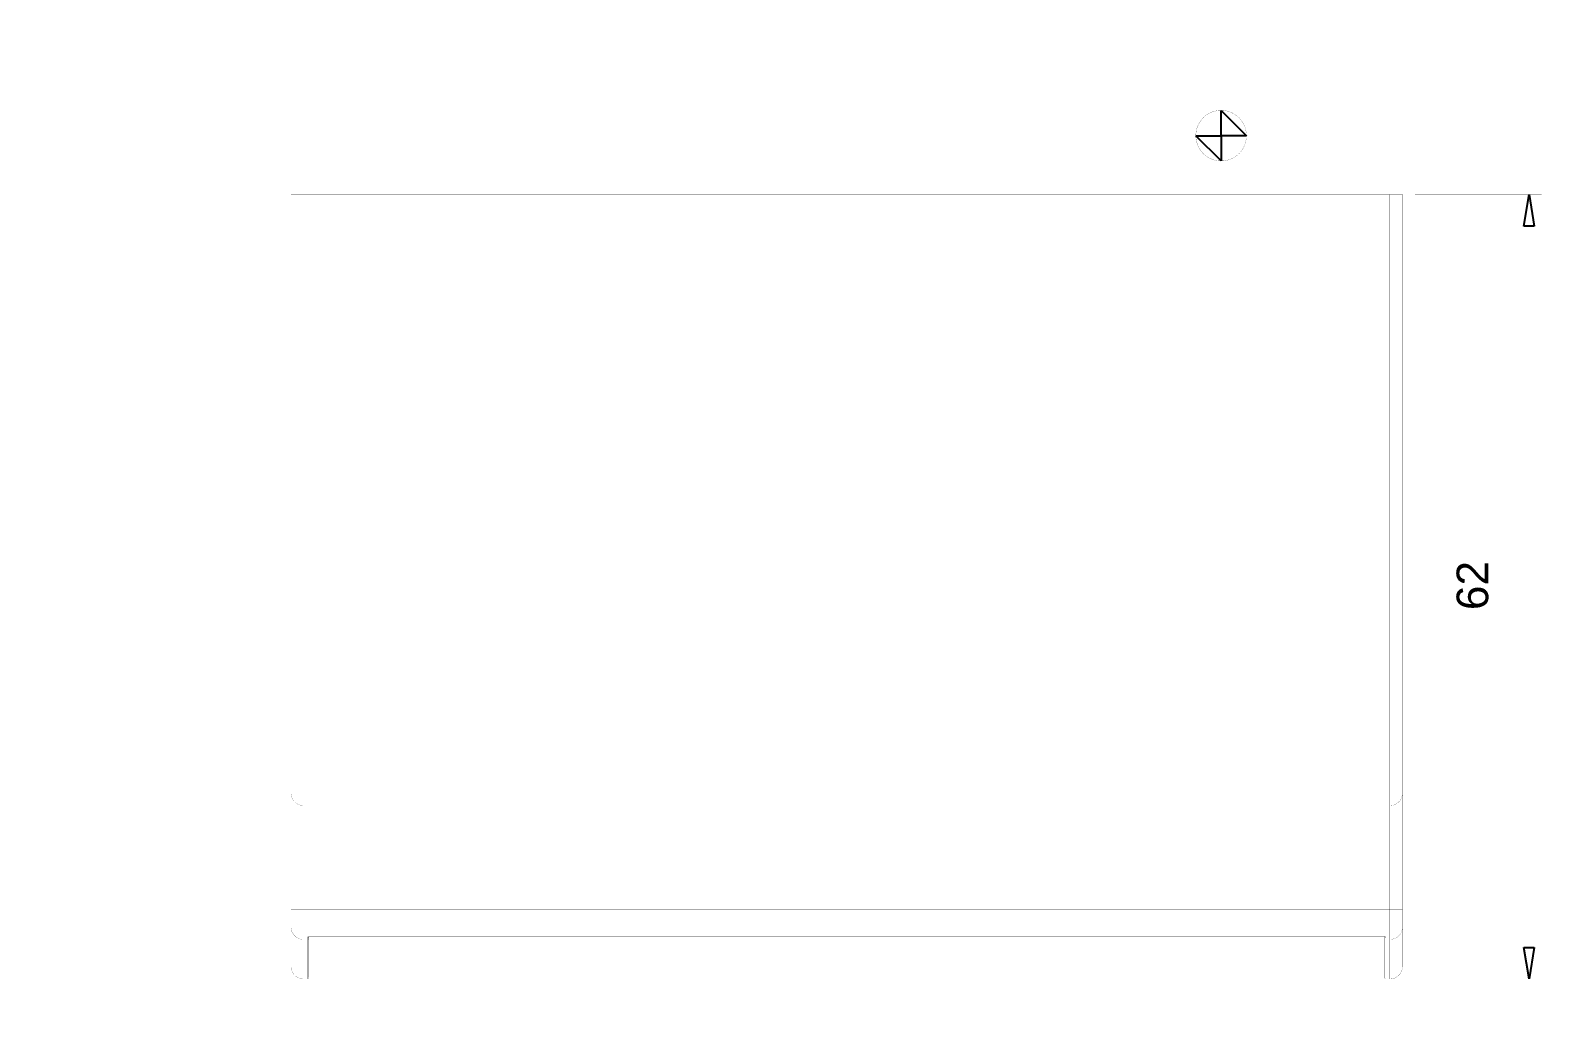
# Model space of a CAD drawing. Header units: inches. Extents: x 0 to 35.2, y -0.7 to 15.9.
# Drawn here: x 21.54 to 26.242, y 7.691 to 10.763 of the extents above; entities that cross this region are included whole.
import ezdxf

# ---------------------------------------------------------------- set-up
doc = ezdxf.new("R2010")
doc.units = ezdxf.units.IN
doc.header["$MEASUREMENT"] = 0
for name, color, linetype in [('Board Outline', 216, 'Continuous'), ('Dimensions', 6, 'Continuous'), ('Mechanical 4', 56, 'Continuous')]:
    doc.layers.add(name, color=color, linetype=linetype)
doc.styles.add('Arial', font='', dxfattribs={"height": 0.2})
doc.styles.get('Arial').set_extended_font_data('Arial')

msp = doc.modelspace()

# ---------------------------------------------------------------- linework, layer by layer
at = {"layer": 'Board Outline'}
for p, q in [((25.2448, 10.5141), (25.3235, 10.4353)), ((25.2448, 10.4353), (25.2448, 10.5141)), ((25.2448, 10.3566), (25.166, 10.4353)), ((25.166, 10.4353), (25.2448, 10.4353)), ((25.3235, 10.4353), (25.2448, 10.4353)), ((25.2448, 10.4353), (25.2448, 10.3566)), ((26.1867, 10.1537), (26.2025, 10.2522)), ((26.2025, 10.2522), (26.2182, 10.1537)), ((26.2182, 10.1537), (26.1867, 10.1537)), ((26.2025, 7.8112), (26.1867, 7.9097)), ((26.1867, 7.9097), (26.2182, 7.9097)), ((26.2182, 7.9097), (26.2025, 7.8112))]:
    msp.add_line(p, q, dxfattribs=at)
at = {"layer": 'Board Outline', "const_width": 0.0005}
for points in [[(21.5406, -0.5315), (21.5406, 15.6102)], [(25.8482, 10.2522), (26.2419, 10.2522)], [(26.2025, 7.8112), (26.2025, 10.2522)], [(25.797, 7.8112), (26.2419, 7.8112)]]:
    msp.add_lwpolyline(points, dxfattribs=at)
at = {"layer": 'Board Outline', "const_width": 0.00025}
for points in [[(25.848, 10.2522, 1), (25.8483, 10.2522, 1)], [(26.2024, 10.2522, 1), (26.2026, 10.2522, 1)], [(26.2417, 10.2522, 1), (26.242, 10.2522, 1)], [(25.7968, 7.8112, 1), (25.7971, 7.8112, 1)], [(26.2024, 7.8112, 1), (26.2026, 7.8112, 1)], [(26.2417, 7.8112, 1), (26.242, 7.8112, 1)]]:
    msp.add_lwpolyline(points, format="xyb", close=True, dxfattribs=at)
at = {"layer": 'Dimensions', "const_width": 0.0005}
for points in [[(22.3515, 8.39), (22.3515, 10.2522)], [(22.3515, 10.2522), (22.3909, 10.2522)], [(22.3909, 8.39), (22.3909, 10.2522)], [(22.3909, 10.2522), (25.7694, 10.2522)], [(25.7694, 8.39), (25.7694, 10.2522)], [(25.7694, 10.2522), (25.8088, 10.2522)], [(25.8088, 8.39), (25.8088, 10.2522)], [(22.3515, 8.39), (22.3909, 8.39)], [(22.3515, 8.3889), (22.3515, 8.39)], [(22.3515, 8.3309), (22.3515, 8.3889)], [(22.3909, 8.3506), (22.3909, 8.39)], [(22.3909, 8.39), (25.7694, 8.39)], [(25.7694, 8.3506), (25.7694, 8.39)], [(25.7694, 8.39), (25.8088, 8.39)], [(25.8088, 8.3889), (25.8088, 8.39)], [(25.8088, 8.3309), (25.8088, 8.3889)], [(22.3515, 8.3309), (22.3909, 8.3309)], [(22.3515, 8.0285), (22.3515, 8.3309)], [(22.3909, 8.3506), (25.7694, 8.3506)], [(22.3909, 8.3309), (22.3909, 8.3506)], [(22.3909, 8.3309), (25.7694, 8.3309)], [(22.3909, 8.0285), (22.3909, 8.3309)], [(25.7694, 8.3309), (25.7694, 8.3506)], [(25.7694, 8.3309), (25.8088, 8.3309)], [(25.7694, 8.0285), (25.7694, 8.3309)], [(25.8088, 8.0285), (25.8088, 8.3309)], [(22.3515, 7.9721), (22.3515, 8.0285)], [(22.3515, 8.0285), (22.3909, 8.0285)], [(22.3909, 8.0285), (25.7694, 8.0285)], [(22.3909, 7.9345), (22.3909, 8.0285)], [(25.7694, 8.0285), (25.8088, 8.0285)], [(25.7694, 7.9345), (25.7694, 8.0285)], [(25.8088, 7.9721), (25.8088, 8.0285)], [(22.3515, 7.8506), (22.3515, 7.9721)], [(25.8088, 7.8506), (25.8088, 7.9721)], [(22.3909, 7.9345), (22.4027, 7.9345)], [(22.3909, 7.8112), (22.3909, 7.9345)], [(22.4027, 7.9345), (22.4027, 7.94)], [(22.4027, 7.8112), (22.4027, 7.9345)], [(22.4067, 7.9382), (22.4067, 7.9435)], [(22.4067, 7.8152), (22.4067, 7.9382)], [(22.4106, 7.9445), (25.7497, 7.9445)], [(22.4106, 7.9439), (25.7497, 7.9439)], [(25.7497, 7.944), (25.7497, 7.9445)], [(25.7537, 7.9382), (25.7537, 7.9435)], [(25.7537, 7.8152), (25.7537, 7.9382)], [(25.7576, 7.9345), (25.7576, 7.94)], [(25.7576, 7.9345), (25.7694, 7.9345)], [(25.7576, 7.8112), (25.7576, 7.9345)], [(25.7694, 7.8112), (25.7694, 7.9345)], [(22.3909, 7.8112), (22.4027, 7.8112)], [(25.7576, 7.8112), (25.7694, 7.8112)]]:
    msp.add_lwpolyline(points, dxfattribs=at)
at = {"layer": 'Dimensions', "const_width": 0.00025}
for points in [[(22.3514, 10.2522, 1), (22.3517, 10.2522, 1)], [(22.3514, 10.2522, 1), (22.3517, 10.2522, 1)], [(22.3908, 10.2522, 1), (22.391, 10.2522, 1)], [(22.3908, 10.2522, 1), (22.391, 10.2522, 1)], [(22.3908, 10.2522, 1), (22.391, 10.2522, 1)], [(25.7693, 10.2522, 1), (25.7695, 10.2522, 1)], [(25.7693, 10.2522, 1), (25.7695, 10.2522, 1)], [(25.7693, 10.2522, 1), (25.7695, 10.2522, 1)], [(25.8087, 10.2522, 1), (25.8089, 10.2522, 1)], [(25.8087, 10.2522, 1), (25.8089, 10.2522, 1)], [(22.3514, 8.39, 1), (22.3517, 8.39, 1)], [(22.3514, 8.39, 1), (22.3517, 8.39, 1)], [(22.3514, 8.39, 1), (22.3517, 8.39, 1)], [(22.3514, 8.39, 1), (22.3517, 8.39, 1)], [(22.3514, 8.3889, 1), (22.3517, 8.3889, 1)], [(22.3514, 8.3889, 1), (22.3517, 8.3889, 1)], [(22.3908, 8.39, 1), (22.391, 8.39, 1)], [(22.3908, 8.39, 1), (22.391, 8.39, 1)], [(22.3908, 8.39, 1), (22.391, 8.39, 1)], [(22.3908, 8.39, 1), (22.391, 8.39, 1)], [(25.7693, 8.39, 1), (25.7695, 8.39, 1)], [(25.7693, 8.39, 1), (25.7695, 8.39, 1)], [(25.7693, 8.39, 1), (25.7695, 8.39, 1)], [(25.7693, 8.39, 1), (25.7695, 8.39, 1)], [(25.8087, 8.39, 1), (25.8089, 8.39, 1)], [(25.8087, 8.39, 1), (25.8089, 8.39, 1)], [(25.8087, 8.39, 1), (25.8089, 8.39, 1)], [(25.8087, 8.39, 1), (25.8089, 8.39, 1)], [(25.8087, 8.3889, 1), (25.8089, 8.3889, 1)], [(25.8087, 8.3889, 1), (25.8089, 8.3889, 1)], [(22.3514, 8.3309, 1), (22.3517, 8.3309, 1)], [(22.3514, 8.3309, 1), (22.3517, 8.3309, 1)], [(22.3514, 8.3309, 1), (22.3517, 8.3309, 1)], [(22.3908, 8.3506, 1), (22.391, 8.3506, 1)], [(22.3908, 8.3506, 1), (22.391, 8.3506, 1)], [(22.3908, 8.3506, 1), (22.391, 8.3506, 1)], [(22.3908, 8.3506, 1), (22.391, 8.3506, 1)], [(22.3908, 8.3309, 1), (22.391, 8.3309, 1)], [(22.3908, 8.3309, 1), (22.391, 8.3309, 1)], [(22.3908, 8.3309, 1), (22.391, 8.3309, 1)], [(22.3908, 8.3309, 1), (22.391, 8.3309, 1)], [(25.7693, 8.3506, 1), (25.7695, 8.3506, 1)], [(25.7693, 8.3506, 1), (25.7695, 8.3506, 1)], [(25.7693, 8.3506, 1), (25.7695, 8.3506, 1)], [(25.7693, 8.3506, 1), (25.7695, 8.3506, 1)], [(25.7693, 8.3309, 1), (25.7695, 8.3309, 1)], [(25.7693, 8.3309, 1), (25.7695, 8.3309, 1)], [(25.7693, 8.3309, 1), (25.7695, 8.3309, 1)], [(25.7693, 8.3309, 1), (25.7695, 8.3309, 1)], [(25.8087, 8.3309, 1), (25.8089, 8.3309, 1)], [(25.8087, 8.3309, 1), (25.8089, 8.3309, 1)], [(25.8087, 8.3309, 1), (25.8089, 8.3309, 1)], [(22.3514, 8.0285, 1), (22.3517, 8.0285, 1)], [(22.3514, 8.0285, 1), (22.3517, 8.0285, 1)], [(22.3514, 8.0285, 1), (22.3517, 8.0285, 1)], [(22.3908, 8.0285, 1), (22.391, 8.0285, 1)], [(22.3908, 8.0285, 1), (22.391, 8.0285, 1)], [(22.3908, 8.0285, 1), (22.391, 8.0285, 1)], [(22.3908, 8.0285, 1), (22.391, 8.0285, 1)], [(25.7693, 8.0285, 1), (25.7695, 8.0285, 1)], [(25.7693, 8.0285, 1), (25.7695, 8.0285, 1)], [(25.7693, 8.0285, 1), (25.7695, 8.0285, 1)], [(25.7693, 8.0285, 1), (25.7695, 8.0285, 1)], [(25.8087, 8.0285, 1), (25.8089, 8.0285, 1)], [(25.8087, 8.0285, 1), (25.8089, 8.0285, 1)], [(25.8087, 8.0285, 1), (25.8089, 8.0285, 1)], [(22.3514, 7.9721, 1), (22.3517, 7.9721, 1)], [(22.3514, 7.9721, 1), (22.3517, 7.9721, 1)], [(22.3514, 7.9721, 1), (22.3517, 7.9721, 1)], [(25.8087, 7.9721, 1), (25.8089, 7.9721, 1)], [(25.8087, 7.9721, 1), (25.8089, 7.9721, 1)], [(25.8087, 7.9721, 1), (25.8089, 7.9721, 1)], [(22.3908, 7.9345, 1), (22.391, 7.9345, 1)], [(22.3908, 7.9345, 1), (22.391, 7.9345, 1)], [(22.3908, 7.9345, 1), (22.391, 7.9345, 1)], [(22.3908, 7.9345, 1), (22.391, 7.9345, 1)], [(22.4026, 7.94, 1), (22.4028, 7.94, 1)], [(22.4026, 7.94, 1), (22.4028, 7.94, 1)], [(22.4026, 7.94, 1), (22.4028, 7.94, 1)], [(22.4026, 7.9345, 1), (22.4028, 7.9345, 1)], [(22.4026, 7.9345, 1), (22.4028, 7.9345, 1)], [(22.4026, 7.9345, 1), (22.4028, 7.9345, 1)], [(22.4026, 7.9345, 1), (22.4028, 7.9345, 1)], [(22.403, 7.9412, 1), (22.4032, 7.9412, 1)], [(22.403, 7.9412, 1), (22.4032, 7.9412, 1)], [(22.4038, 7.9402, 1), (22.4041, 7.9402, 1)], [(22.4038, 7.9402, 1), (22.4041, 7.9402, 1)], [(22.404, 7.9424, 1), (22.4042, 7.9424, 1)], [(22.404, 7.9424, 1), (22.4042, 7.9424, 1)], [(22.4057, 7.9435, 1), (22.4059, 7.9435, 1)], [(22.4057, 7.9435, 1), (22.4059, 7.9435, 1)], [(22.4062, 7.9422, 1), (22.4065, 7.9422, 1)], [(22.4065, 7.9435, 1), (22.4068, 7.9435, 1)], [(22.4065, 7.9435, 1), (22.4068, 7.9435, 1)], [(22.4065, 7.9382, 1), (22.4068, 7.9382, 1)], [(22.4065, 7.9382, 1), (22.4068, 7.9382, 1)], [(22.4065, 7.9382, 1), (22.4068, 7.9382, 1)], [(22.4069, 7.9434, 1), (22.4072, 7.9434, 1)], [(22.4069, 7.9434, 1), (22.4072, 7.9434, 1)], [(22.4078, 7.9438, 1), (22.4081, 7.9438, 1)], [(22.4078, 7.9438, 1), (22.4081, 7.9438, 1)], [(22.409, 7.944, 1), (22.4093, 7.944, 1)], [(22.409, 7.944, 1), (22.4093, 7.944, 1)], [(22.4105, 7.9445, 1), (22.4107, 7.9445, 1)], [(22.4105, 7.9445, 1), (22.4107, 7.9445, 1)], [(22.4105, 7.944, 1), (22.4107, 7.944, 1)], [(22.4105, 7.9439, 1), (22.4107, 7.9439, 1)], [(25.7496, 7.9445, 1), (25.7499, 7.9445, 1)], [(25.7496, 7.9445, 1), (25.7499, 7.9445, 1)], [(25.7496, 7.9445, 1), (25.7499, 7.9445, 1)], [(25.7496, 7.944, 1), (25.7499, 7.944, 1)], [(25.7496, 7.944, 1), (25.7499, 7.944, 1)], [(25.7496, 7.9439, 1), (25.7499, 7.9439, 1)], [(25.7522, 7.9442, 1), (25.7524, 7.9442, 1)], [(25.7522, 7.9442, 1), (25.7524, 7.9442, 1)], [(25.7522, 7.9438, 1), (25.7525, 7.9438, 1)], [(25.7522, 7.9438, 1), (25.7525, 7.9438, 1)], [(25.7531, 7.9434, 1), (25.7534, 7.9434, 1)], [(25.7531, 7.9434, 1), (25.7534, 7.9434, 1)], [(25.7535, 7.9435, 1), (25.7538, 7.9435, 1)], [(25.7535, 7.9435, 1), (25.7538, 7.9435, 1)], [(25.7535, 7.9382, 1), (25.7538, 7.9382, 1)], [(25.7535, 7.9382, 1), (25.7538, 7.9382, 1)], [(25.7535, 7.9382, 1), (25.7538, 7.9382, 1)], [(25.7537, 7.9428, 1), (25.7539, 7.9428, 1)], [(25.7537, 7.9428, 1), (25.7539, 7.9428, 1)], [(25.7538, 7.9422, 1), (25.7541, 7.9422, 1)], [(25.7544, 7.9435, 1), (25.7547, 7.9435, 1)], [(25.7544, 7.9435, 1), (25.7547, 7.9435, 1)], [(25.7561, 7.9424, 1), (25.7563, 7.9424, 1)], [(25.7561, 7.9424, 1), (25.7563, 7.9424, 1)], [(25.7563, 7.9402, 1), (25.7565, 7.9402, 1)], [(25.7563, 7.9402, 1), (25.7565, 7.9402, 1)], [(25.7575, 7.94, 1), (25.7577, 7.94, 1)], [(25.7575, 7.94, 1), (25.7577, 7.94, 1)], [(25.7575, 7.94, 1), (25.7577, 7.94, 1)], [(25.7575, 7.9345, 1), (25.7577, 7.9345, 1)], [(25.7575, 7.9345, 1), (25.7577, 7.9345, 1)], [(25.7575, 7.9345, 1), (25.7577, 7.9345, 1)], [(25.7575, 7.9345, 1), (25.7577, 7.9345, 1)], [(25.7693, 7.9345, 1), (25.7695, 7.9345, 1)], [(25.7693, 7.9345, 1), (25.7695, 7.9345, 1)], [(25.7693, 7.9345, 1), (25.7695, 7.9345, 1)], [(25.7693, 7.9345, 1), (25.7695, 7.9345, 1)], [(22.3514, 7.8506, 1), (22.3517, 7.8506, 1)], [(22.3514, 7.8506, 1), (22.3517, 7.8506, 1)], [(22.3908, 7.8112, 1), (22.391, 7.8112, 1)], [(22.3908, 7.8112, 1), (22.391, 7.8112, 1)], [(22.3908, 7.8112, 1), (22.391, 7.8112, 1)], [(22.4026, 7.8112, 1), (22.4028, 7.8112, 1)], [(22.4026, 7.8112, 1), (22.4028, 7.8112, 1)], [(22.4026, 7.8112, 1), (22.4028, 7.8112, 1)], [(22.4065, 7.8152, 1), (22.4068, 7.8152, 1)], [(22.4065, 7.8152, 1), (22.4068, 7.8152, 1)], [(25.7535, 7.8152, 1), (25.7538, 7.8152, 1)], [(25.7535, 7.8152, 1), (25.7538, 7.8152, 1)], [(25.7575, 7.8112, 1), (25.7577, 7.8112, 1)], [(25.7575, 7.8112, 1), (25.7577, 7.8112, 1)], [(25.7575, 7.8112, 1), (25.7577, 7.8112, 1)], [(25.7693, 7.8112, 1), (25.7695, 7.8112, 1)], [(25.7693, 7.8112, 1), (25.7695, 7.8112, 1)], [(25.7693, 7.8112, 1), (25.7695, 7.8112, 1)], [(25.8087, 7.8506, 1), (25.8089, 7.8506, 1)], [(25.8087, 7.8506, 1), (25.8089, 7.8506, 1)]]:
    msp.add_lwpolyline(points, format="xyb", close=True, dxfattribs=at)
at = {"layer": 'Dimensions', "const_width": 0.0005}
for points in [[(22.3909, 8.3506, -0.414214), (22.3515, 8.39)], [(25.8088, 8.39, -0.414214), (25.7694, 8.3506)], [(22.3909, 7.9345, -0.41391), (22.3515, 7.9721)], [(25.8088, 7.9721, -0.41391), (25.7694, 7.9345)], [(22.4027, 7.94, -0.130991), (22.4031, 7.9412)], [(22.4039, 7.9402, -0.07143), (22.4027, 7.94)], [(22.4067, 7.9382, -0.41391), (22.4027, 7.9345)], [(22.4031, 7.9412, -0.088325), (22.4041, 7.9424)], [(22.4067, 7.9435, -0.334427), (22.4039, 7.9402)], [(22.4041, 7.9424, -0.06676), (22.4058, 7.9435)], [(22.4058, 7.9435, -0.105135), (22.4106, 7.9445)], [(22.4064, 7.9422, -0.238099), (22.4071, 7.9434)], [(22.4071, 7.9434, -0.071594), (22.408, 7.9438)], [(22.408, 7.9438, -0.067873), (22.4092, 7.944)], [(22.4092, 7.944, -0.022274), (22.4106, 7.944)], [(25.7497, 7.9445, -0.053654), (25.7523, 7.9442)], [(25.7497, 7.944, -0.093577), (25.7524, 7.9438)], [(25.7523, 7.9442, -0.053489), (25.7545, 7.9435)], [(25.7524, 7.9438, -0.071474), (25.7533, 7.9434)], [(25.7533, 7.9434, -0.128533), (25.7538, 7.9428)], [(25.7564, 7.9402, -0.334183), (25.7537, 7.9435)], [(25.7576, 7.9345, -0.41391), (25.7537, 7.9382)], [(25.7538, 7.9428, -0.071365), (25.754, 7.9422)], [(25.7545, 7.9435, -0.066727), (25.7562, 7.9424)], [(25.7562, 7.9424, -0.219985), (25.7576, 7.94)], [(25.7576, 7.94, -0.071507), (25.7564, 7.9402)], [(22.3909, 7.8112, -0.414214), (22.3515, 7.8506)], [(22.4067, 7.8152, -0.414214), (22.4027, 7.8112)], [(25.7576, 7.8112, -0.414214), (25.7537, 7.8152)], [(25.8088, 7.8506, -0.414214), (25.7694, 7.8112)]]:
    msp.add_lwpolyline(points, format="xyb", dxfattribs=at)
at = {"layer": 'Mechanical 4'}
for points, const_width in [([(25.3235, 10.4353, 1), (25.166, 10.4353, 1)], 0.0005), ([(25.2446, 10.5141, 1), (25.2449, 10.5141, 1)], 0.00025), ([(25.1659, 10.4353, 1), (25.1661, 10.4353, 1)], 0.00025), ([(25.1659, 10.4353, 1), (25.1661, 10.4353, 1)], 0.00025), ([(25.3234, 10.4353, 1), (25.3236, 10.4353, 1)], 0.00025), ([(25.3234, 10.4353, 1), (25.3236, 10.4353, 1)], 0.00025), ([(25.2446, 10.3566, 1), (25.2449, 10.3566, 1)], 0.00025)]:
    msp.add_lwpolyline(points, format="xyb", close=True, dxfattribs=dict(at, const_width=const_width))
at = {"layer": 'Mechanical 4', "const_width": 0.0005}
for points in [[(25.2448, 10.3566), (25.2448, 10.5141)], [(25.166, 10.4353), (25.3235, 10.4353)]]:
    msp.add_lwpolyline(points, dxfattribs=at)

# ---------------------------------------------------------------- texts
at = {"layer": 'Board Outline', "style": 'Arial'}
msp.add_text('62', height=0.09843, rotation=90, dxfattribs=at).set_placement((26.0756, 8.959))

doc.saveas('drawing.dxf')
